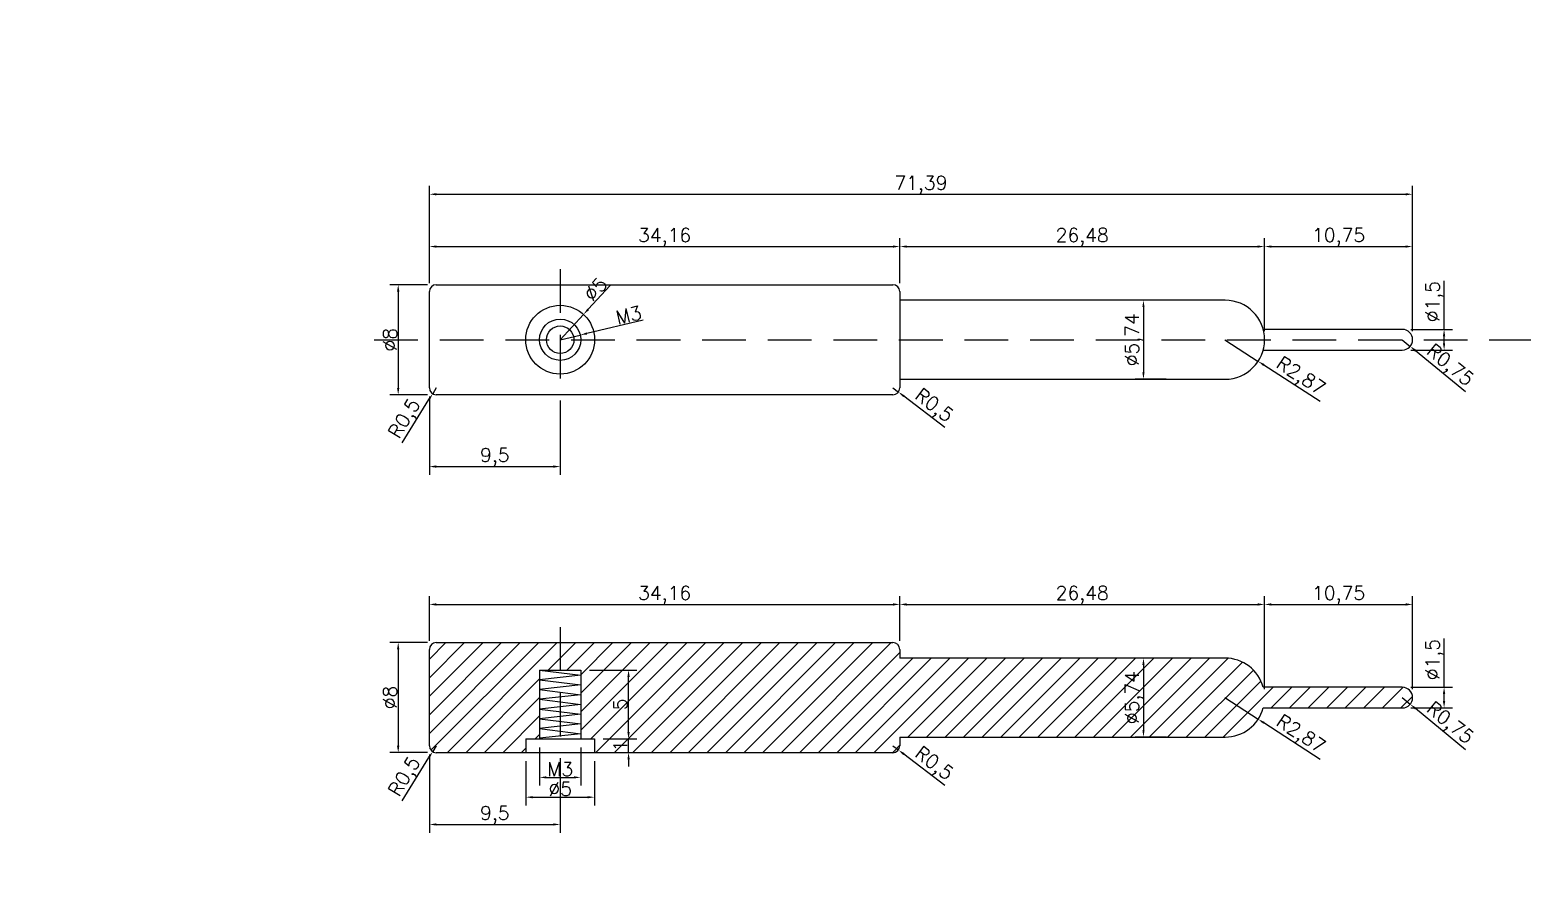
# Model space of a CAD drawing. Header units: millimetres. Extents: x 6817 to 10425, y -2870 to -164.
# Drawn here: x 10195.1 to 10303.4, y -986.2 to -925.2 of the extents above; entities that cross this region are included whole.
import ezdxf

# ---------------------------------------------------------------- set-up
doc = ezdxf.new("R2010")
doc.units = ezdxf.units.MM
doc.linetypes.add('HIDDEN', pattern=[9.525, 6.35, -3.175])
doc.layers.add('图层2', color=108, linetype='Continuous')
doc.styles.get("Standard").update_dxf_attribs({"font": 'txt', "bigfont": 'gbcbig.shx'})
doc.dimstyles.new('ISO-25', dxfattribs={"dimtxt": 1, "dimasz": 0.5, "dimexe": 0.6, "dimexo": 0.625, "dimgap": 0.1, "dimtad": 1, "dimtxsty": 'Standard', "dimcen": 2.5, "dimadec": 0, "dimazin": 0, "dimtfac": 1, "dimtmove": 0, "dimatfit": 3, "dimfxl": 1, "dimarcsym": 0})

# ---------------------------------------------------------------- blocks, each defined once
blk = doc.blocks.new('*D484')
at = {"layer": 'Defpoints', "color": 0, "linetype": 'ByBlock', "transparency": 16777216}
for p in [(10258.22, -940.96), (10224.06, -944.23), (10258.22, -944.23)]:
    blk.add_point(p, dxfattribs=at)
at = {"layer": '图层2', "color": 0, "linetype": 'ByBlock', "lineweight": -2, "transparency": 16777216}
for p, q in [((10224.06, -943.61), (10224.06, -940.36)), ((10258.22, -943.61), (10258.22, -940.36)), ((10224.56, -940.96), (10257.72, -940.96))]:
    blk.add_line(p, q, dxfattribs=at)
at = {"layer": '图层2', "color": 0, "linetype": 'ByBlock', "transparency": 16777216}
for points in [[(10224.56, -940.88), (10224.56, -941.04), (10224.06, -940.96)], [(10257.72, -940.88), (10257.72, -941.04), (10258.22, -940.96)]]:
    blk.add_solid(points, dxfattribs=at)
at = {"layer": '图层2', "color": 0, "linetype": 'ByBlock', "transparency": 16777216, "insert": (10241.14, -940.28), "char_height": 1, "attachment_point": 5}
blk.add_mtext('34,16', dxfattribs=at)
blk = doc.blocks.new('*D485')
at = {"layer": 'Defpoints', "color": 0, "linetype": 'ByBlock', "transparency": 16777216}
for p in [(10284.7, -940.96), (10258.22, -944.23), (10284.7, -947.73)]:
    blk.add_point(p, dxfattribs=at)
at = {"layer": '图层2', "color": 0, "linetype": 'ByBlock', "lineweight": -2, "transparency": 16777216}
for p, q in [((10258.22, -943.61), (10258.22, -940.36)), ((10284.7, -947.11), (10284.7, -940.36)), ((10258.72, -940.96), (10284.2, -940.96))]:
    blk.add_line(p, q, dxfattribs=at)
at = {"layer": '图层2', "color": 0, "linetype": 'ByBlock', "transparency": 16777216}
for points in [[(10258.72, -940.88), (10258.72, -941.04), (10258.22, -940.96)], [(10284.2, -940.88), (10284.2, -941.04), (10284.7, -940.96)]]:
    blk.add_solid(points, dxfattribs=at)
at = {"layer": '图层2', "color": 0, "linetype": 'ByBlock', "transparency": 16777216, "insert": (10271.46, -940.28), "char_height": 1, "attachment_point": 5}
blk.add_mtext('26,48', dxfattribs=at)
blk = doc.blocks.new('*D486')
at = {"layer": 'Defpoints', "color": 0, "linetype": 'ByBlock', "transparency": 16777216}
for p in [(10295.45, -940.96), (10284.7, -947.73), (10295.45, -947.73)]:
    blk.add_point(p, dxfattribs=at)
at = {"layer": '图层2', "color": 0, "linetype": 'ByBlock', "lineweight": -2, "transparency": 16777216}
for p, q in [((10284.7, -947.11), (10284.7, -940.36)), ((10295.45, -947.11), (10295.45, -940.36)), ((10285.2, -940.96), (10294.95, -940.96))]:
    blk.add_line(p, q, dxfattribs=at)
at = {"layer": '图层2', "color": 0, "linetype": 'ByBlock', "transparency": 16777216}
for points in [[(10285.2, -940.88), (10285.2, -941.04), (10284.7, -940.96)], [(10294.95, -940.88), (10294.95, -941.04), (10295.45, -940.96)]]:
    blk.add_solid(points, dxfattribs=at)
at = {"layer": '图层2', "color": 0, "linetype": 'ByBlock', "transparency": 16777216, "insert": (10290.08, -940.28), "char_height": 1, "attachment_point": 5}
blk.add_mtext('10,75', dxfattribs=at)
blk = doc.blocks.new('*D487')
at = {"layer": 'Defpoints', "color": 0, "linetype": 'ByBlock', "transparency": 16777216}
for p in [(10224.56, -943.73), (10221.8, -951.73), (10224.56, -951.73)]:
    blk.add_point(p, dxfattribs=at)
at = {"layer": '图层2', "color": 0, "linetype": 'ByBlock', "lineweight": -2, "transparency": 16777216}
for p, q in [((10223.93, -943.73), (10221.2, -943.73)), ((10221.8, -944.23), (10221.8, -951.23)), ((10223.93, -951.73), (10221.2, -951.73))]:
    blk.add_line(p, q, dxfattribs=at)
at = {"layer": '图层2', "color": 0, "linetype": 'ByBlock', "transparency": 16777216}
for points in [[(10221.71, -944.23), (10221.88, -944.23), (10221.8, -943.73)], [(10221.71, -951.23), (10221.88, -951.23), (10221.8, -951.73)]]:
    blk.add_solid(points, dxfattribs=at)
at = {"layer": '图层2', "color": 0, "linetype": 'ByBlock', "transparency": 16777216, "insert": (10221.2, -947.73), "char_height": 1, "attachment_point": 5, "rotation": 90}
blk.add_mtext('%%C8', dxfattribs=at)
blk = doc.blocks.new('*D488')
at = {"layer": 'Defpoints', "color": 0, "linetype": 'ByBlock', "transparency": 16777216}
for p in [(10278.19, -944.86), (10275.91, -950.6), (10278.19, -950.6)]:
    blk.add_point(p, dxfattribs=at)
at = {"layer": '图层2', "color": 0, "linetype": 'ByBlock', "lineweight": -2, "transparency": 16777216}
for p, q in [((10277.56, -944.86), (10275.31, -944.86)), ((10275.91, -945.36), (10275.91, -950.1)), ((10277.56, -950.6), (10275.31, -950.6))]:
    blk.add_line(p, q, dxfattribs=at)
at = {"layer": '图层2', "color": 0, "linetype": 'ByBlock', "transparency": 16777216}
for points in [[(10275.83, -945.36), (10275.99, -945.36), (10275.91, -944.86)], [(10275.83, -950.1), (10275.99, -950.1), (10275.91, -950.6)]]:
    blk.add_solid(points, dxfattribs=at)
at = {"layer": '图层2', "color": 0, "linetype": 'ByBlock', "transparency": 16777216, "insert": (10275.23, -947.73), "char_height": 1, "attachment_point": 5, "rotation": 90}
blk.add_mtext('%%C5,74', dxfattribs=at)
blk = doc.blocks.new('*D489')
at = {"layer": 'Defpoints', "color": 0, "linetype": 'ByBlock', "transparency": 16777216}
for p in [(10294.7, -946.98), (10297.74, -946.98), (10294.7, -948.48)]:
    blk.add_point(p, dxfattribs=at)
at = {"layer": '图层2', "color": 0, "linetype": 'ByBlock', "lineweight": -2, "transparency": 16777216}
for p, q in [((10297.74, -946.98), (10297.74, -943.45)), ((10295.33, -946.98), (10298.34, -946.98)), ((10297.74, -947.98), (10297.74, -947.48)), ((10295.33, -948.48), (10298.34, -948.48))]:
    blk.add_line(p, q, dxfattribs=at)
at = {"layer": '图层2', "color": 0, "linetype": 'ByBlock', "transparency": 16777216}
for points in [[(10297.65, -947.48), (10297.82, -947.48), (10297.74, -946.98)], [(10297.65, -947.98), (10297.82, -947.98), (10297.74, -948.48)]]:
    blk.add_solid(points, dxfattribs=at)
at = {"layer": '图层2', "color": 0, "linetype": 'ByBlock', "transparency": 16777216, "insert": (10297.05, -944.96), "char_height": 1, "attachment_point": 5, "rotation": 90}
blk.add_mtext('%%C1,5', dxfattribs=at)
blk = doc.blocks.new('*D490')
at = {"layer": 'Defpoints', "color": 0, "linetype": 'ByBlock', "transparency": 16777216}
for p in [(10294.7, -947.73), (10295.28, -948.21)]:
    blk.add_point(p, dxfattribs=at)
at = {"layer": '图层2', "color": 0, "linetype": 'ByBlock', "lineweight": -2, "transparency": 16777216}
for p, q in [((10294.7, -947.73), (10295.28, -948.21)), ((10299.29, -951.52), (10295.66, -948.53))]:
    blk.add_line(p, q, dxfattribs=at)
at = {"layer": '图层2', "color": 0, "linetype": 'ByBlock', "transparency": 16777216}
blk.add_solid([(10295.72, -948.46), (10295.61, -948.59), (10295.28, -948.21)], dxfattribs=at)
at = {"layer": '图层2', "color": 0, "linetype": 'ByBlock', "transparency": 16777216, "insert": (10298.1, -949.66), "char_height": 1, "attachment_point": 5, "rotation": 320.4026}
blk.add_mtext('R0,75', dxfattribs=at)
blk = doc.blocks.new('*D491')
at = {"layer": 'Defpoints', "color": 0, "linetype": 'ByBlock', "transparency": 16777216}
for p in [(10281.83, -947.73), (10284.24, -949.3)]:
    blk.add_point(p, dxfattribs=at)
at = {"layer": '图层2', "color": 0, "linetype": 'ByBlock', "lineweight": -2, "transparency": 16777216}
for p, q in [((10281.83, -947.73), (10284.24, -949.3)), ((10288.73, -952.23), (10284.66, -949.57))]:
    blk.add_line(p, q, dxfattribs=at)
at = {"layer": '图层2', "color": 0, "linetype": 'ByBlock', "transparency": 16777216}
blk.add_solid([(10284.7, -949.5), (10284.61, -949.64), (10284.24, -949.3)], dxfattribs=at)
at = {"layer": '图层2', "color": 0, "linetype": 'ByBlock', "transparency": 16777216, "insert": (10287.28, -950.46), "char_height": 1, "attachment_point": 5, "rotation": 326.9039}
blk.add_mtext('R2,87', dxfattribs=at)
blk = doc.blocks.new('*D492')
at = {"layer": 'Defpoints', "color": 0, "linetype": 'ByBlock', "transparency": 16777216}
for p in [(10257.72, -951.23), (10258.12, -951.53)]:
    blk.add_point(p, dxfattribs=at)
at = {"layer": '图层2', "color": 0, "linetype": 'ByBlock', "lineweight": -2, "transparency": 16777216}
for p, q in [((10257.72, -951.23), (10258.12, -951.53)), ((10261.49, -954.11), (10258.52, -951.84))]:
    blk.add_line(p, q, dxfattribs=at)
at = {"layer": '图层2', "color": 0, "linetype": 'ByBlock', "transparency": 16777216}
blk.add_solid([(10258.57, -951.77), (10258.47, -951.9), (10258.12, -951.53)], dxfattribs=at)
at = {"layer": '图层2', "color": 0, "linetype": 'ByBlock', "transparency": 16777216, "insert": (10260.63, -952.59), "char_height": 1, "attachment_point": 5, "rotation": 322.661}
blk.add_mtext('R0,5', dxfattribs=at)
blk = doc.blocks.new('*D493')
at = {"layer": 'Defpoints', "color": 0, "linetype": 'ByBlock', "transparency": 16777216}
for p in [(10224.56, -951.23), (10224.3, -951.66)]:
    blk.add_point(p, dxfattribs=at)
at = {"layer": '图层2', "color": 0, "linetype": 'ByBlock', "lineweight": -2, "transparency": 16777216}
for p, q in [((10224.56, -951.23), (10224.3, -951.66)), ((10222.09, -955.23), (10224.03, -952.08))]:
    blk.add_line(p, q, dxfattribs=at)
at = {"layer": '图层2', "color": 0, "linetype": 'ByBlock', "transparency": 16777216}
blk.add_solid([(10223.96, -952.04), (10224.1, -952.13), (10224.3, -951.66)], dxfattribs=at)
at = {"layer": '图层2', "color": 0, "linetype": 'ByBlock', "transparency": 16777216, "insert": (10222.35, -953.51), "char_height": 1, "attachment_point": 5, "rotation": 58.3869}
blk.add_mtext('R0,5', dxfattribs=at)
blk = doc.blocks.new('*D494')
at = {"layer": 'Defpoints', "color": 0, "linetype": 'ByBlock', "transparency": 16777216}
for p in [(10224.06, -951.23), (10233.56, -951.73), (10233.56, -956.95)]:
    blk.add_point(p, dxfattribs=at)
at = {"layer": '图层2', "color": 0, "linetype": 'ByBlock', "lineweight": -2, "transparency": 16777216}
for p, q in [((10224.06, -951.86), (10224.06, -957.55)), ((10233.56, -952.36), (10233.56, -957.55)), ((10224.56, -956.95), (10233.06, -956.95))]:
    blk.add_line(p, q, dxfattribs=at)
at = {"layer": '图层2', "color": 0, "linetype": 'ByBlock', "transparency": 16777216}
for points in [[(10224.56, -956.86), (10224.56, -957.03), (10224.06, -956.95)], [(10233.06, -956.86), (10233.06, -957.03), (10233.56, -956.95)]]:
    blk.add_solid(points, dxfattribs=at)
at = {"layer": '图层2', "color": 0, "linetype": 'ByBlock', "transparency": 16777216, "insert": (10228.81, -956.26), "char_height": 1, "attachment_point": 5}
blk.add_mtext('9,5', dxfattribs=at)
blk = doc.blocks.new('*D495')
at = {"layer": 'Defpoints', "color": 0, "linetype": 'ByBlock', "transparency": 16777216}
for p in [(10258.22, -966.96), (10224.06, -970.23), (10258.22, -970.23)]:
    blk.add_point(p, dxfattribs=at)
at = {"layer": '图层2', "color": 0, "linetype": 'ByBlock', "lineweight": -2, "transparency": 16777216}
for p, q in [((10224.06, -969.61), (10224.06, -966.36)), ((10258.22, -969.61), (10258.22, -966.36)), ((10224.56, -966.96), (10257.72, -966.96))]:
    blk.add_line(p, q, dxfattribs=at)
at = {"layer": '图层2', "color": 0, "linetype": 'ByBlock', "transparency": 16777216}
for points in [[(10224.56, -966.88), (10224.56, -967.05), (10224.06, -966.96)], [(10257.72, -966.88), (10257.72, -967.05), (10258.22, -966.96)]]:
    blk.add_solid(points, dxfattribs=at)
at = {"layer": '图层2', "color": 0, "linetype": 'ByBlock', "transparency": 16777216, "insert": (10241.14, -966.28), "char_height": 1, "attachment_point": 5}
blk.add_mtext('34,16', dxfattribs=at)
blk = doc.blocks.new('*D289')
at = {"layer": 'Defpoints', "color": 0, "linetype": 'ByBlock', "transparency": 16777216}
for p in [(10284.7, -966.96), (10258.22, -970.23), (10284.7, -973.73)]:
    blk.add_point(p, dxfattribs=at)
at = {"layer": '图层2', "color": 0, "linetype": 'ByBlock', "lineweight": -2, "transparency": 16777216}
for p, q in [((10258.22, -969.61), (10258.22, -966.36)), ((10284.7, -973.11), (10284.7, -966.36)), ((10258.72, -966.96), (10284.2, -966.96))]:
    blk.add_line(p, q, dxfattribs=at)
at = {"layer": '图层2', "color": 0, "linetype": 'ByBlock', "transparency": 16777216}
for points in [[(10258.72, -966.88), (10258.72, -967.05), (10258.22, -966.96)], [(10284.2, -966.88), (10284.2, -967.05), (10284.7, -966.96)]]:
    blk.add_solid(points, dxfattribs=at)
at = {"layer": '图层2', "color": 0, "linetype": 'ByBlock', "transparency": 16777216, "insert": (10271.46, -966.28), "char_height": 1, "attachment_point": 5}
blk.add_mtext('26,48', dxfattribs=at)
blk = doc.blocks.new('*D496')
at = {"layer": 'Defpoints', "color": 0, "linetype": 'ByBlock', "transparency": 16777216}
for p in [(10295.45, -966.96), (10284.7, -973.73), (10295.45, -973.73)]:
    blk.add_point(p, dxfattribs=at)
at = {"layer": '图层2', "color": 0, "linetype": 'ByBlock', "lineweight": -2, "transparency": 16777216}
for p, q in [((10284.7, -973.11), (10284.7, -966.36)), ((10295.45, -973.11), (10295.45, -966.36)), ((10285.2, -966.96), (10294.95, -966.96))]:
    blk.add_line(p, q, dxfattribs=at)
at = {"layer": '图层2', "color": 0, "linetype": 'ByBlock', "transparency": 16777216}
for points in [[(10285.2, -966.88), (10285.2, -967.05), (10284.7, -966.96)], [(10294.95, -966.88), (10294.95, -967.05), (10295.45, -966.96)]]:
    blk.add_solid(points, dxfattribs=at)
at = {"layer": '图层2', "color": 0, "linetype": 'ByBlock', "transparency": 16777216, "insert": (10290.08, -966.28), "char_height": 1, "attachment_point": 5}
blk.add_mtext('10,75', dxfattribs=at)
blk = doc.blocks.new('*D497')
at = {"layer": 'Defpoints', "color": 0, "linetype": 'ByBlock', "transparency": 16777216}
for p in [(10224.56, -969.73), (10221.8, -977.73), (10224.56, -977.73)]:
    blk.add_point(p, dxfattribs=at)
at = {"layer": '图层2', "color": 0, "linetype": 'ByBlock', "lineweight": -2, "transparency": 16777216}
for p, q in [((10223.93, -969.73), (10221.2, -969.73)), ((10221.8, -970.23), (10221.8, -977.23)), ((10223.93, -977.73), (10221.2, -977.73))]:
    blk.add_line(p, q, dxfattribs=at)
at = {"layer": '图层2', "color": 0, "linetype": 'ByBlock', "transparency": 16777216}
for points in [[(10221.71, -970.23), (10221.88, -970.23), (10221.8, -969.73)], [(10221.71, -977.23), (10221.88, -977.23), (10221.8, -977.73)]]:
    blk.add_solid(points, dxfattribs=at)
at = {"layer": '图层2', "color": 0, "linetype": 'ByBlock', "transparency": 16777216, "insert": (10221.2, -973.73), "char_height": 1, "attachment_point": 5, "rotation": 90}
blk.add_mtext('%%C8', dxfattribs=at)
blk = doc.blocks.new('*D498')
at = {"layer": 'Defpoints', "color": 0, "linetype": 'ByBlock', "transparency": 16777216}
for p in [(10278.19, -970.86), (10275.91, -976.6), (10278.22, -976.6)]:
    blk.add_point(p, dxfattribs=at)
at = {"layer": '图层2', "color": 0, "linetype": 'ByBlock', "lineweight": -2, "transparency": 16777216}
for p, q in [((10277.56, -970.86), (10275.31, -970.86)), ((10275.91, -971.36), (10275.91, -976.1)), ((10277.59, -976.6), (10275.31, -976.6))]:
    blk.add_line(p, q, dxfattribs=at)
at = {"layer": '图层2', "color": 0, "linetype": 'ByBlock', "transparency": 16777216}
for points in [[(10275.83, -971.36), (10275.99, -971.36), (10275.91, -970.86)], [(10275.83, -976.1), (10275.99, -976.1), (10275.91, -976.6)]]:
    blk.add_solid(points, dxfattribs=at)
at = {"layer": '图层2', "color": 0, "linetype": 'ByBlock', "transparency": 16777216, "insert": (10275.23, -973.73), "char_height": 1, "attachment_point": 5, "rotation": 90}
blk.add_mtext('%%C5,74', dxfattribs=at)
blk = doc.blocks.new('*D499')
at = {"layer": 'Defpoints', "color": 0, "linetype": 'ByBlock', "transparency": 16777216}
for p in [(10294.7, -972.98), (10297.74, -972.98), (10294.7, -974.48)]:
    blk.add_point(p, dxfattribs=at)
at = {"layer": '图层2', "color": 0, "linetype": 'ByBlock', "lineweight": -2, "transparency": 16777216}
for p, q in [((10297.74, -972.98), (10297.74, -969.45)), ((10295.33, -972.98), (10298.34, -972.98)), ((10297.74, -973.98), (10297.74, -973.48)), ((10295.33, -974.48), (10298.34, -974.48))]:
    blk.add_line(p, q, dxfattribs=at)
at = {"layer": '图层2', "color": 0, "linetype": 'ByBlock', "transparency": 16777216}
for points in [[(10297.65, -973.48), (10297.82, -973.48), (10297.74, -972.98)], [(10297.65, -973.98), (10297.82, -973.98), (10297.74, -974.48)]]:
    blk.add_solid(points, dxfattribs=at)
at = {"layer": '图层2', "color": 0, "linetype": 'ByBlock', "transparency": 16777216, "insert": (10297.05, -970.97), "char_height": 1, "attachment_point": 5, "rotation": 90}
blk.add_mtext('%%C1,5', dxfattribs=at)
blk = doc.blocks.new('*D500')
at = {"layer": 'Defpoints', "color": 0, "linetype": 'ByBlock', "transparency": 16777216}
for p in [(10294.7, -973.73), (10295.28, -974.21)]:
    blk.add_point(p, dxfattribs=at)
at = {"layer": '图层2', "color": 0, "linetype": 'ByBlock', "lineweight": -2, "transparency": 16777216}
for p, q in [((10294.7, -973.73), (10295.28, -974.21)), ((10299.29, -977.53), (10295.66, -974.53))]:
    blk.add_line(p, q, dxfattribs=at)
at = {"layer": '图层2', "color": 0, "linetype": 'ByBlock', "transparency": 16777216}
blk.add_solid([(10295.72, -974.47), (10295.61, -974.59), (10295.28, -974.21)], dxfattribs=at)
at = {"layer": '图层2', "color": 0, "linetype": 'ByBlock', "transparency": 16777216, "insert": (10298.1, -975.66), "char_height": 1, "attachment_point": 5, "rotation": 320.4026}
blk.add_mtext('R0,75', dxfattribs=at)
blk = doc.blocks.new('*D501')
at = {"layer": 'Defpoints', "color": 0, "linetype": 'ByBlock', "transparency": 16777216}
for p in [(10281.83, -973.73), (10284.24, -975.3)]:
    blk.add_point(p, dxfattribs=at)
at = {"layer": '图层2', "color": 0, "linetype": 'ByBlock', "lineweight": -2, "transparency": 16777216}
for p, q in [((10281.83, -973.73), (10284.24, -975.3)), ((10288.73, -978.23), (10284.66, -975.57))]:
    blk.add_line(p, q, dxfattribs=at)
at = {"layer": '图层2', "color": 0, "linetype": 'ByBlock', "transparency": 16777216}
blk.add_solid([(10284.7, -975.5), (10284.61, -975.64), (10284.24, -975.3)], dxfattribs=at)
at = {"layer": '图层2', "color": 0, "linetype": 'ByBlock', "transparency": 16777216, "insert": (10287.28, -976.47), "char_height": 1, "attachment_point": 5, "rotation": 326.9039}
blk.add_mtext('R2,87', dxfattribs=at)
blk = doc.blocks.new('*D502')
at = {"layer": 'Defpoints', "color": 0, "linetype": 'ByBlock', "transparency": 16777216}
for p in [(10257.72, -977.23), (10258.12, -977.54)]:
    blk.add_point(p, dxfattribs=at)
at = {"layer": '图层2', "color": 0, "linetype": 'ByBlock', "lineweight": -2, "transparency": 16777216}
for p, q in [((10257.72, -977.23), (10258.12, -977.54)), ((10261.49, -980.11), (10258.52, -977.84))]:
    blk.add_line(p, q, dxfattribs=at)
at = {"layer": '图层2', "color": 0, "linetype": 'ByBlock', "transparency": 16777216}
blk.add_solid([(10258.57, -977.77), (10258.47, -977.91), (10258.12, -977.54)], dxfattribs=at)
at = {"layer": '图层2', "color": 0, "linetype": 'ByBlock', "transparency": 16777216, "insert": (10260.63, -978.6), "char_height": 1, "attachment_point": 5, "rotation": 322.661}
blk.add_mtext('R0,5', dxfattribs=at)
blk = doc.blocks.new('*D503')
at = {"layer": 'Defpoints', "color": 0, "linetype": 'ByBlock', "transparency": 16777216}
for p in [(10224.56, -977.23), (10224.3, -977.66)]:
    blk.add_point(p, dxfattribs=at)
at = {"layer": '图层2', "color": 0, "linetype": 'ByBlock', "lineweight": -2, "transparency": 16777216}
for p, q in [((10224.56, -977.23), (10224.3, -977.66)), ((10222.09, -981.24), (10224.03, -978.09))]:
    blk.add_line(p, q, dxfattribs=at)
at = {"layer": '图层2', "color": 0, "linetype": 'ByBlock', "transparency": 16777216}
blk.add_solid([(10223.96, -978.04), (10224.1, -978.13), (10224.3, -977.66)], dxfattribs=at)
at = {"layer": '图层2', "color": 0, "linetype": 'ByBlock', "transparency": 16777216, "insert": (10222.35, -979.52), "char_height": 1, "attachment_point": 5, "rotation": 58.3869}
blk.add_mtext('R0,5', dxfattribs=at)
blk = doc.blocks.new('*D504')
at = {"layer": 'Defpoints', "color": 0, "linetype": 'ByBlock', "transparency": 16777216}
for p in [(10224.06, -977.23), (10233.56, -977.73), (10233.56, -982.95)]:
    blk.add_point(p, dxfattribs=at)
at = {"layer": '图层2', "color": 0, "linetype": 'ByBlock', "lineweight": -2, "transparency": 16777216}
for p, q in [((10224.06, -977.86), (10224.06, -983.55)), ((10233.56, -978.36), (10233.56, -983.55)), ((10224.56, -982.95), (10233.06, -982.95))]:
    blk.add_line(p, q, dxfattribs=at)
at = {"layer": '图层2', "color": 0, "linetype": 'ByBlock', "transparency": 16777216}
for points in [[(10224.56, -982.87), (10224.56, -983.03), (10224.06, -982.95)], [(10233.06, -982.87), (10233.06, -983.03), (10233.56, -982.95)]]:
    blk.add_solid(points, dxfattribs=at)
at = {"layer": '图层2', "color": 0, "linetype": 'ByBlock', "transparency": 16777216, "insert": (10228.81, -982.27), "char_height": 1, "attachment_point": 5}
blk.add_mtext('9,5', dxfattribs=at)
blk = doc.blocks.new('*D505')
at = {"layer": 'Defpoints', "color": 0, "linetype": 'ByBlock', "transparency": 16777216}
for p in [(10231.06, -977.73), (10236.06, -977.73), (10236.06, -980.97)]:
    blk.add_point(p, dxfattribs=at)
at = {"layer": '图层2', "color": 0, "linetype": 'ByBlock', "lineweight": -2, "transparency": 16777216}
for p, q in [((10231.06, -978.36), (10231.06, -981.57)), ((10236.06, -978.36), (10236.06, -981.57)), ((10231.56, -980.97), (10235.56, -980.97))]:
    blk.add_line(p, q, dxfattribs=at)
at = {"layer": '图层2', "color": 0, "linetype": 'ByBlock', "transparency": 16777216}
for points in [[(10231.56, -980.89), (10231.56, -981.05), (10231.06, -980.97)], [(10235.56, -980.89), (10235.56, -981.05), (10236.06, -980.97)]]:
    blk.add_solid(points, dxfattribs=at)
at = {"layer": '图层2', "color": 0, "linetype": 'ByBlock', "transparency": 16777216, "insert": (10233.56, -980.37), "char_height": 1, "attachment_point": 5}
blk.add_mtext('%%C5', dxfattribs=at)
blk = doc.blocks.new('*D506')
at = {"layer": 'Defpoints', "color": 0, "linetype": 'ByBlock', "transparency": 16777216}
for p in [(10232.06, -976.73), (10235.06, -976.73), (10235.06, -979.53)]:
    blk.add_point(p, dxfattribs=at)
at = {"layer": '图层2', "color": 0, "linetype": 'ByBlock', "lineweight": -2, "transparency": 16777216}
for p, q in [((10232.06, -977.36), (10232.06, -980.13)), ((10235.06, -977.36), (10235.06, -980.13)), ((10232.56, -979.53), (10234.56, -979.53))]:
    blk.add_line(p, q, dxfattribs=at)
at = {"layer": '图层2', "color": 0, "linetype": 'ByBlock', "transparency": 16777216}
for points in [[(10232.56, -979.45), (10232.56, -979.61), (10232.06, -979.53)], [(10234.56, -979.45), (10234.56, -979.61), (10235.06, -979.53)]]:
    blk.add_solid(points, dxfattribs=at)
at = {"layer": '图层2', "color": 0, "linetype": 'ByBlock', "transparency": 16777216, "insert": (10233.56, -978.93), "char_height": 1, "attachment_point": 5}
blk.add_mtext('M3', dxfattribs=at)
blk = doc.blocks.new('*D507')
at = {"layer": 'Defpoints', "color": 0, "linetype": 'ByBlock', "transparency": 16777216}
for p in [(10236.06, -976.73), (10238.52, -976.73), (10236.06, -977.73)]:
    blk.add_point(p, dxfattribs=at)
at = {"layer": '图层2', "color": 0, "linetype": 'ByBlock', "lineweight": -2, "transparency": 16777216}
for p, q in [((10238.52, -976.23), (10238.52, -975.73)), ((10236.68, -976.73), (10239.12, -976.73)), ((10238.52, -977.73), (10238.52, -976.73)), ((10236.68, -977.73), (10239.12, -977.73)), ((10238.52, -978.23), (10238.52, -978.73))]:
    blk.add_line(p, q, dxfattribs=at)
at = {"layer": '图层2', "color": 0, "linetype": 'ByBlock', "transparency": 16777216}
for points in [[(10238.44, -976.23), (10238.61, -976.23), (10238.52, -976.73)], [(10238.44, -978.23), (10238.61, -978.23), (10238.52, -977.73)]]:
    blk.add_solid(points, dxfattribs=at)
at = {"layer": '图层2', "color": 0, "linetype": 'ByBlock', "transparency": 16777216, "insert": (10237.92, -977.23), "char_height": 1, "attachment_point": 5, "rotation": 90}
blk.add_mtext('1', dxfattribs=at)
blk = doc.blocks.new('*D508')
at = {"layer": 'Defpoints', "color": 0, "linetype": 'ByBlock', "transparency": 16777216}
for p in [(10235.06, -971.73), (10238.52, -971.73), (10236.06, -976.73)]:
    blk.add_point(p, dxfattribs=at)
at = {"layer": '图层2', "color": 0, "linetype": 'ByBlock', "lineweight": -2, "transparency": 16777216}
for p, q in [((10235.68, -971.73), (10239.12, -971.73)), ((10238.52, -976.23), (10238.52, -972.23)), ((10236.68, -976.73), (10239.12, -976.73))]:
    blk.add_line(p, q, dxfattribs=at)
at = {"layer": '图层2', "color": 0, "linetype": 'ByBlock', "transparency": 16777216}
for points in [[(10238.44, -972.23), (10238.61, -972.23), (10238.52, -971.73)], [(10238.44, -976.23), (10238.61, -976.23), (10238.52, -976.73)]]:
    blk.add_solid(points, dxfattribs=at)
at = {"layer": '图层2', "color": 0, "linetype": 'ByBlock', "transparency": 16777216, "insert": (10237.92, -974.23), "char_height": 1, "attachment_point": 5, "rotation": 90}
blk.add_mtext('5', dxfattribs=at)
blk = doc.blocks.new('*D509')
at = {"layer": 'Defpoints', "color": 0, "linetype": 'ByBlock', "transparency": 16777216}
for p in [(10233.56, -947.73), (10235.02, -947.39)]:
    blk.add_point(p, dxfattribs=at)
at = {"layer": '图层2', "color": 0, "linetype": 'ByBlock', "lineweight": -2, "transparency": 16777216}
for p, q in [((10239.58, -946.31), (10235.5, -947.27)), ((10233.56, -947.73), (10235.02, -947.39))]:
    blk.add_line(p, q, dxfattribs=at)
at = {"layer": '图层2', "color": 0, "linetype": 'ByBlock', "transparency": 16777216}
blk.add_solid([(10235.49, -947.19), (10235.52, -947.35), (10235.02, -947.39)], dxfattribs=at)
at = {"layer": '图层2', "color": 0, "linetype": 'ByBlock', "transparency": 16777216, "insert": (10238.53, -945.94), "char_height": 1, "attachment_point": 5, "rotation": 13.2527}
blk.add_mtext('M3', dxfattribs=at)
blk = doc.blocks.new('*D510')
at = {"layer": 'Defpoints', "color": 0, "linetype": 'ByBlock', "transparency": 16777216}
for p in [(10235.25, -945.89), (10233.56, -947.73)]:
    blk.add_point(p, dxfattribs=at)
at = {"layer": '图层2', "color": 0, "linetype": 'ByBlock', "lineweight": -2, "transparency": 16777216}
for p, q in [((10237.19, -943.78), (10235.59, -945.52)), ((10233.56, -947.73), (10235.25, -945.89))]:
    blk.add_line(p, q, dxfattribs=at)
at = {"layer": '图层2', "color": 0, "linetype": 'ByBlock', "transparency": 16777216}
blk.add_solid([(10235.53, -945.47), (10235.65, -945.58), (10235.25, -945.89)], dxfattribs=at)
at = {"layer": '图层2', "color": 0, "linetype": 'ByBlock', "transparency": 16777216, "insert": (10236.12, -944.06), "char_height": 1, "attachment_point": 5, "rotation": 47.3522}
blk.add_mtext('%%C5', dxfattribs=at)
blk = doc.blocks.new('*D1707')
at = {"layer": 'Defpoints', "color": 0, "linetype": 'ByBlock', "transparency": 16777216}
for p in [(10295.45, -937.16), (10224.06, -944.23), (10295.45, -946.37)]:
    blk.add_point(p, dxfattribs=at)
at = {"layer": '图层2', "color": 0, "linetype": 'ByBlock', "lineweight": -2, "transparency": 16777216}
for p, q in [((10224.06, -943.61), (10224.06, -936.56)), ((10224.56, -937.16), (10294.95, -937.16)), ((10295.45, -945.74), (10295.45, -936.56))]:
    blk.add_line(p, q, dxfattribs=at)
at = {"layer": '图层2', "color": 0, "linetype": 'ByBlock', "transparency": 16777216}
for points in [[(10224.56, -937.08), (10224.56, -937.24), (10224.06, -937.16)], [(10294.95, -937.08), (10294.95, -937.24), (10295.45, -937.16)]]:
    blk.add_solid(points, dxfattribs=at)
at = {"layer": '图层2', "color": 0, "linetype": 'ByBlock', "transparency": 16777216, "insert": (10259.75, -936.48), "char_height": 1, "attachment_point": 5}
blk.add_mtext('71,39', dxfattribs=at)
blk = doc.blocks.new('*D2126')
at = {"layer": 'Defpoints', "color": 0, "linetype": 'ByBlock'}
for p in [(10223.66, -339.2), (10223.66, -344.88), (10247.6, -344.88)]:
    blk.add_point(p, dxfattribs=at)
at = {"layer": 'Defpoints', "color": 0, "linetype": 'ByBlock', "transparency": 16777216}
for p in [(8490.81, -2490.52), (8490.81, -2500.59), (8495.81, -2500.59)]:
    blk.add_point(p, dxfattribs=at)
at = {"layer": '图层2', "color": 0, "linetype": 'ByBlock', "lineweight": -2}
for p, q in [((10224.28, -339.2), (10248.2, -339.2)), ((10247.6, -339.7), (10247.6, -344.38)), ((10224.28, -344.88), (10248.2, -344.88))]:
    blk.add_line(p, q, dxfattribs=at)
at = {"layer": '图层2', "color": 0, "linetype": 'ByBlock', "lineweight": -2, "transparency": 16777216}
for p, q in [((8490.81, -2499.97), (8490.81, -2489.92)), ((8495.81, -2499.97), (8495.81, -2489.92)), ((8495.31, -2490.52), (8491.31, -2490.52))]:
    blk.add_line(p, q, dxfattribs=at)
at = {"layer": '图层2', "color": 0, "linetype": 'ByBlock'}
for points in [[(10247.52, -339.7), (10247.69, -339.7), (10247.6, -339.2)], [(10247.52, -344.38), (10247.69, -344.38), (10247.6, -344.88)]]:
    blk.add_solid(points, dxfattribs=at)
at = {"layer": '图层2', "color": 0, "linetype": 'ByBlock', "transparency": 16777216}
for points in [[(8491.31, -2490.44), (8491.31, -2490.6), (8490.81, -2490.52)], [(8495.31, -2490.44), (8495.31, -2490.6), (8495.81, -2490.52)]]:
    blk.add_solid(points, dxfattribs=at)
at = {"layer": '图层2', "color": 0, "linetype": 'ByBlock', "insert": (10246.92, -342.04), "char_height": 1, "attachment_point": 5, "rotation": 90}
blk.add_mtext('5,67', dxfattribs=at)
at = {"layer": '图层2', "color": 0, "linetype": 'ByBlock', "transparency": 16777216, "insert": (8493.31, -2489.17), "char_height": 2.5, "attachment_point": 5}
blk.add_mtext('5', dxfattribs=at)
blk = doc.blocks.new('*D2135')
at = {"layer": 'Defpoints', "color": 0, "linetype": 'ByBlock'}
for p in [(10217.81, -308.87), (10215.31, -322.35), (10217.81, -322.35), (8520.7, -2501.9), (8521.92, -2501.88), (8521.32, -2502.94), (8534.07, -2513.08), (8534.07, -2513.08)]:
    blk.add_point(p, dxfattribs=at)
at = {"layer": '图层2', "color": 0, "linetype": 'ByBlock', "lineweight": -2}
for p, q in [((10215.31, -321.73), (10215.31, -308.27)), ((10217.81, -321.73), (10217.81, -308.27)), ((10215.81, -308.87), (10217.31, -308.87)), ((8521.6, -2500.9), (8522.67, -2499.8)), ((8520.84, -2502.55), (8519.96, -2501.85)), ((8521.46, -2501.45), (8520.82, -2500.86))]:
    blk.add_line(p, q, dxfattribs=at)
for start, end in [(138.9369, 139.8318), (135.6492, 137.293)]:
    blk.add_arc((8534.07, -2513.08), 17.43, start, end, dxfattribs=at)
at = {"layer": '图层2', "color": 0, "linetype": 'ByBlock'}
for points in [[(10215.81, -308.79), (10215.81, -308.96), (10215.31, -308.87)], [(10217.31, -308.79), (10217.31, -308.96), (10217.81, -308.87)], [(8520.81, -2501.89), (8520.68, -2501.79), (8520.43, -2502.23)], [(8520.86, -2501.58), (8520.99, -2501.69), (8521.26, -2501.26)]]:
    blk.add_solid(points, dxfattribs=at)
at = {"layer": '图层2', "color": 0, "linetype": 'ByBlock', "insert": (10216.56, -308.19), "char_height": 1, "attachment_point": 5}
blk.add_mtext('2,5', dxfattribs=at)
at = {"layer": '图层2', "color": 0, "linetype": 'ByBlock', "insert": (8521.71, -2499.93), "char_height": 1, "attachment_point": 5, "rotation": 45.6492}
blk.add_mtext('4°', dxfattribs=at)
blk = doc.blocks.new('*D2136')
at = {"layer": 'Defpoints', "color": 0, "linetype": 'ByBlock'}
for p in [(10215.31, -305.16), (10187.99, -322.35), (10215.31, -322.35), (8518.44, -2501.94), (8521.32, -2502.94), (8518.95, -2504.56), (8534.07, -2513.08), (8534.07, -2513.08)]:
    blk.add_point(p, dxfattribs=at)
at = {"layer": '图层2', "color": 0, "linetype": 'ByBlock', "lineweight": -2}
for p, q in [((10187.99, -321.73), (10187.99, -304.56)), ((10188.49, -305.16), (10214.81, -305.16)), ((10215.31, -321.73), (10215.31, -304.56)), ((8520.84, -2502.55), (8518.59, -2500.76)), ((8518.41, -2504.25), (8516.83, -2503.36))]:
    blk.add_line(p, q, dxfattribs=at)
blk.add_arc((8534.07, -2513.08), 19.19, 142.9688, 149.0795, dxfattribs=at)
at = {"layer": '图层2', "color": 0, "linetype": 'ByBlock'}
for points in [[(10188.49, -305.08), (10188.49, -305.24), (10187.99, -305.16)], [(10214.81, -305.08), (10214.81, -305.24), (10215.31, -305.16)], [(8518.68, -2501.48), (8518.81, -2501.58), (8519.06, -2501.13)], [(8517.68, -2503.27), (8517.53, -2503.18), (8517.35, -2503.66)]]:
    blk.add_solid(points, dxfattribs=at)
at = {"layer": '图层2', "color": 0, "linetype": 'ByBlock', "insert": (10201.65, -304.48), "char_height": 1, "attachment_point": 5}
blk.add_mtext('27,32', dxfattribs=at)
at = {"layer": '图层2', "color": 0, "linetype": 'ByBlock', "insert": (8517.66, -2502.03), "char_height": 1, "attachment_point": 5, "rotation": 56.0242}
blk.add_mtext('9°', dxfattribs=at)

msp = doc.modelspace()

# ---------------------------------------------------------------- hatches: boundary and pattern name
at = {"layer": '图层2', "linetype": 'ByBlock'}
h = msp.add_hatch(dxfattribs=at)
h.set_pattern_fill('ANSI31', color=4, scale=0.3)
h.set_pattern_definition([(45, (9073.1978, 178.9382), (-0.6735192, 0.6735192), [])])
edge = h.paths.add_edge_path()
edge.add_line((10284.604, -974.484), (10294.702, -974.484))
edge.add_arc((10294.702, -973.734), 0.75, 270, 450)
edge.add_line((10294.702, -972.984), (10284.604, -972.984))
edge.add_arc((10281.834, -973.734), 2.87, 15.14864, 90)
edge.add_line((10281.834, -970.864), (10258.222, -970.864))
edge.add_line((10258.222, -970.864), (10258.222, -970.234))
edge.add_arc((10257.722, -970.234), 0.5, 0, 90)
edge.add_line((10257.722, -969.734), (10233.558, -969.734))
edge.add_line((10233.558, -969.734), (10233.558, -971.735))
edge.add_line((10233.558, -971.735), (10235.058, -971.735))
edge.add_line((10235.058, -971.735), (10235.058, -976.735))
edge.add_line((10235.058, -976.735), (10236.058, -976.735))
edge.add_line((10236.058, -976.735), (10236.058, -977.734))
edge.add_line((10236.058, -977.734), (10257.722, -977.734))
edge.add_arc((10257.722, -977.234), 0.5, 270, 360)
edge.add_line((10258.222, -977.234), (10258.222, -976.604))
edge.add_line((10258.222, -976.604), (10281.834, -976.604))
edge.add_arc((10281.834, -973.734), 2.87, 270, 344.85136)
edge = h.paths.add_edge_path()
edge.add_arc((10224.558, -970.234), 0.5, 90, 180)
edge.add_line((10224.058, -970.234), (10224.058, -977.234))
edge.add_arc((10224.558, -977.234), 0.5, 180, 270)
edge.add_line((10224.558, -977.734), (10231.058, -977.734))
edge.add_line((10231.058, -977.734), (10231.058, -976.735))
edge.add_line((10231.058, -976.735), (10232.058, -976.735))
edge.add_line((10232.058, -976.735), (10232.058, -971.735))
edge.add_line((10232.058, -971.735), (10233.558, -971.735))
edge.add_line((10233.558, -971.735), (10233.558, -969.734))
edge.add_line((10233.558, -969.734), (10224.558, -969.734))

# ---------------------------------------------------------------- linework, layer by layer
at = {"layer": '图层2', "color": 3, "linetype": 'HIDDEN', "ltscale": 0.5}
for p, q in [((10233.558, -942.609), (10233.558, -954.482)), ((10220.059, -947.73), (10310.056, -947.73)), ((10233.558, -968.613), (10233.558, -980.485))]:
    msp.add_line(p, q, dxfattribs=at)
at = {"layer": '图层2', "color": 4, "linetype": 'ByBlock'}
for p, q in [((10224.558, -943.73), (10257.722, -943.73)), ((10224.058, -951.23), (10224.058, -944.23)), ((10258.222, -944.23), (10258.222, -951.23)), ((10257.722, -951.73), (10224.558, -951.73)), ((10224.558, -969.734), (10257.722, -969.734)), ((10224.058, -977.234), (10224.058, -970.234)), ((10258.222, -970.234), (10258.222, -970.864)), ((10232.058, -971.735), (10232.058, -976.735)), ((10232.058, -971.735), (10235.058, -971.735)), ((10235.058, -971.735), (10235.058, -976.735)), ((10231.058, -976.735), (10231.058, -977.735)), ((10231.058, -976.735), (10236.058, -976.735)), ((10236.058, -976.735), (10236.058, -977.735)), ((10258.222, -976.604), (10258.222, -977.234)), ((10257.722, -977.734), (10224.558, -977.734))]:
    msp.add_line(p, q, dxfattribs=at)
for points in [[(10258.222, -950.6), (10281.834, -950.6, 1), (10281.834, -944.86), (10258.222, -944.86)], [(10284.604, -948.48), (10294.702, -948.48, 1), (10294.702, -946.98), (10284.604, -946.98)], [(10284.604, -972.984, 0.3387311), (10281.834, -970.864), (10258.222, -970.864)], [(10284.604, -974.484), (10294.702, -974.484, 1), (10294.702, -972.984), (10284.604, -972.984)], [(10258.222, -976.604), (10281.834, -976.604, 0.3387311), (10284.604, -974.484, 0.3387311)]]:
    msp.add_lwpolyline(points, format="xyb", dxfattribs=at)
msp.add_lwpolyline([(10232.058, -971.735), (10235.058, -972.11), (10232.058, -972.443), (10235.058, -972.817), (10232.058, -973.15), (10235.058, -973.525), (10232.058, -973.858), (10235.058, -974.233), (10232.058, -974.566), (10235.058, -974.941), (10232.058, -975.274), (10235.058, -975.648), (10232.058, -975.981), (10235.058, -976.356), (10232.058, -976.689)], dxfattribs=at)
at = {"layer": '图层2', "color": 2, "linetype": 'ByBlock'}
for radius in [2.5, 1.5]:
    msp.add_circle((10233.558, -947.73), radius, dxfattribs=at)
at = {"layer": '图层2', "color": 4, "linetype": 'ByBlock'}
msp.add_circle((10233.558, -947.73), 1, dxfattribs=at)
for centre, start, end in [((10224.558, -944.23), 90, 180), ((10257.722, -944.23), 0, 90), ((10224.558, -951.23), 180, 270), ((10257.722, -951.23), 270, 0), ((10224.558, -970.234), 90, 180), ((10257.722, -970.234), 0, 90), ((10224.558, -977.234), 180, 270), ((10257.722, -977.234), 270, 0)]:
    msp.add_arc(centre, 0.5, start, end, dxfattribs=at)

# ---------------------------------------------------------------- dimensions: what is measured, and where the dimension line sits
at = {"layer": '图层2', "color": 2, "linetype": 'ByBlock'}
for base, p1, p2, picture, middle in [((10215.309, -305.16), (10187.985, -322.353), (10215.309, -322.353), '*D2136', (10201.647, -304.476)), ((10217.809, -308.872), (10215.309, -322.353), (10217.809, -322.353), '*D2135', (10216.559, -308.188)), ((10295.452, -937.159), (10224.058, -944.23), (10295.452, -946.37), '*D1707', (10259.755, -936.476)), ((10258.222, -940.959), (10224.058, -944.23), (10258.222, -944.23), '*D484', (10241.14, -940.276)), ((10284.704, -940.959), (10258.222, -944.23), (10284.704, -947.73), '*D485', (10271.463, -940.276)), ((10295.452, -940.959), (10284.704, -947.73), (10295.452, -947.73), '*D486', (10290.078, -940.276)), ((10233.558, -956.946), (10224.058, -951.23), (10233.558, -951.73), '*D494', (10228.808, -956.263)), ((10258.222, -966.962), (10224.058, -970.234), (10258.222, -970.234), '*D495', (10241.14, -966.279)), ((10284.704, -966.962), (10258.222, -970.234), (10284.704, -973.734), '*D289', (10271.463, -966.279)), ((10295.452, -966.962), (10284.704, -973.734), (10295.452, -973.734), '*D496', (10290.078, -966.279)), ((10233.558, -982.95), (10224.058, -977.234), (10233.558, -977.734), '*D504', (10228.808, -982.267))]:
    dim = msp.add_linear_dim(base=base, p1=p1, p2=p2, dimstyle='ISO-25', dxfattribs=at)
    dim.commit()
    dim.dimension.update_dxf_attribs({"geometry": picture, "text_midpoint": middle})
for base, p1, p2, picture, middle in [((10247.6033, -344.8767), (10223.6566, -339.202), (10223.6566, -344.8767), '*D2126', (10246.9199, -342.0394)), ((10238.523, -971.735), (10236.058, -976.735), (10235.058, -971.735), '*D508', (10237.923, -974.235)), ((10238.523, -976.735), (10236.058, -977.735), (10236.058, -976.735), '*D507', (10237.923, -977.235))]:
    dim = msp.add_linear_dim(base=base, p1=p1, p2=p2, angle=90, dimstyle='ISO-25', dxfattribs=at)
    dim.commit()
    dim.dimension.update_dxf_attribs({"geometry": picture, "text_midpoint": middle})
for base, p1, p2, picture, middle in [((10221.798, -951.73), (10224.558, -943.73), (10224.558, -951.73), '*D487', (10221.198, -947.73)), ((10297.736, -946.98), (10294.702, -948.48), (10294.702, -946.98), '*D489', (10297.053, -944.963)), ((10275.91, -950.6), (10278.188, -944.86), (10278.188, -950.6), '*D488', (10275.227, -947.73)), ((10221.798, -977.734), (10224.558, -969.734), (10224.558, -977.734), '*D497', (10221.198, -973.734)), ((10297.736, -972.984), (10294.702, -974.484), (10294.702, -972.984), '*D499', (10297.053, -970.967)), ((10275.91, -976.604), (10278.188, -970.864), (10278.218, -976.604), '*D498', (10275.227, -973.734))]:
    dim = msp.add_linear_dim(base=base, p1=p1, p2=p2, angle=90, text='%%C<>', dimstyle='ISO-25', dxfattribs=at)
    dim.commit()
    dim.dimension.update_dxf_attribs({"geometry": picture, "text_midpoint": middle})
dim = msp.add_radius_dim(center=(10233.558, -947.73), mpoint=(10235.252, -945.891), text='%%C5', dimstyle='ISO-25', dxfattribs=at)
dim.commit()
dim.dimension.update_dxf_attribs({"geometry": '*D510', "text_midpoint": (10236.12, -944.063)})
dim = msp.add_radius_dim(center=(10233.558, -947.73), mpoint=(10235.018, -947.386), text='M3', dimstyle='ISO-25', dxfattribs=at)
dim.commit()
dim.dimension.update_dxf_attribs({"geometry": '*D509', "text_midpoint": (10238.671, -946.526), "dimtype": 164})
for center, mpoint, picture, middle in [((10281.834, -947.73), (10284.238, -949.297), '*D491', (10287.278, -950.463)), ((10294.702, -947.73), (10295.28, -948.208), '*D490', (10298.104, -949.658)), ((10224.558, -951.23), (10224.296, -951.656), '*D493', (10222.351, -953.512)), ((10281.834, -973.734), (10284.238, -975.301), '*D501', (10287.278, -976.467)), ((10294.702, -973.734), (10295.28, -974.212), '*D500', (10298.104, -975.661)), ((10224.558, -977.234), (10224.296, -977.66), '*D503', (10222.351, -979.516))]:
    dim = msp.add_radius_dim(center=center, mpoint=mpoint, dimstyle='ISO-25', dxfattribs=at)
    dim.commit()
    dim.dimension.update_dxf_attribs({"geometry": picture, "text_midpoint": middle})
for center, mpoint, picture, middle in [((10257.722, -951.23), (10258.119, -951.533), '*D492', (10260.219, -953.135)), ((10257.722, -977.234), (10258.119, -977.537), '*D502', (10260.219, -979.139))]:
    dim = msp.add_radius_dim(center=center, mpoint=mpoint, dimstyle='ISO-25', dxfattribs=at)
    dim.commit()
    dim.dimension.update_dxf_attribs({"geometry": picture, "text_midpoint": middle, "dimtype": 164})
for base, p1, p2, text, picture, middle in [((10235.058, -979.529), (10232.058, -976.735), (10235.058, -976.735), 'M3', '*D506', (10233.558, -978.929)), ((10236.058, -980.968), (10231.058, -977.735), (10236.058, -977.734), '%%C<>', '*D505', (10233.558, -980.368))]:
    dim = msp.add_linear_dim(base=base, p1=p1, p2=p2, text=text, dimstyle='ISO-25', dxfattribs=at)
    dim.commit()
    dim.dimension.update_dxf_attribs({"geometry": picture, "text_midpoint": middle})

doc.saveas('drawing.dxf')
